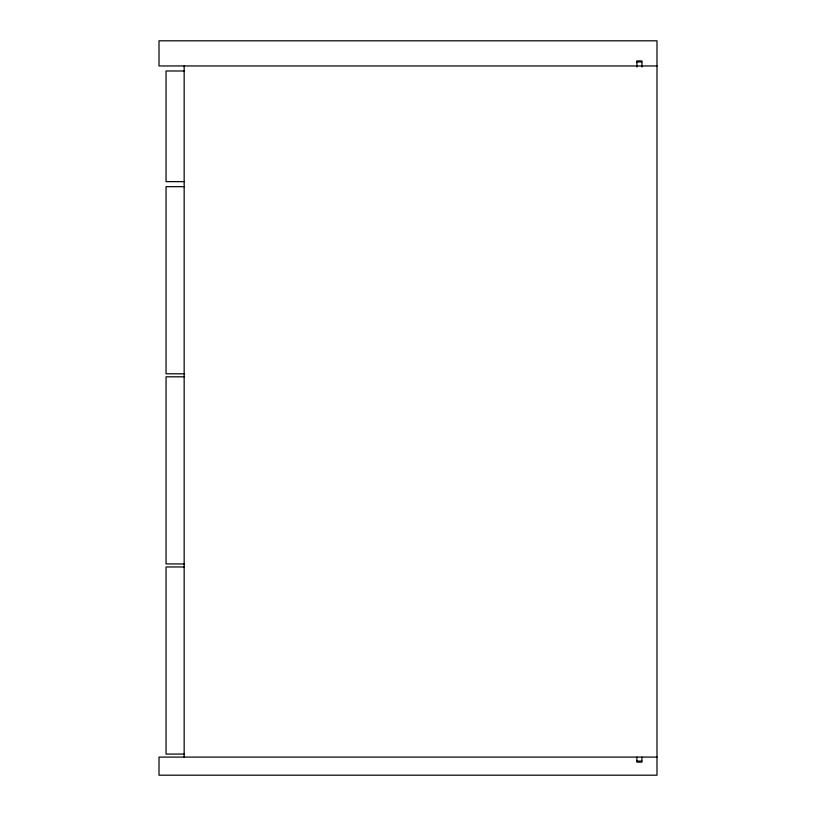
<?xml version="1.0" encoding="UTF-8"?>
<svg xmlns="http://www.w3.org/2000/svg" width="816" height="816" viewBox="0 0 816 816"><rect width="100%" height="100%" fill="white"/><g stroke="black" fill="none" stroke-linecap="round" stroke-linejoin="round"><path stroke-width="1.22" d="M636.868 61.924L641.906 61.924M656.992 65.953L159.008 65.953L159.008 40.8L656.992 40.8L656.992 775.2L159.008 775.2L159.008 757.095L656.992 757.095M184.161 70.982L166.046 70.982L166.046 181.642L184.161 181.642M184.161 186.67L166.046 186.67L166.046 373.799L184.161 373.799M184.161 376.808L166.046 376.808L166.046 563.938L184.161 563.938M184.161 566.957L166.046 566.957L166.046 754.076L184.161 754.076M636.868 761.114L641.906 761.114M641.906 67.024L641.906 60.925L636.868 60.925L636.868 67.024M641.906 757.095L641.906 762.124L636.868 762.124L636.868 757.095M184.161 65.953L184.161 757.095"/></g></svg>
